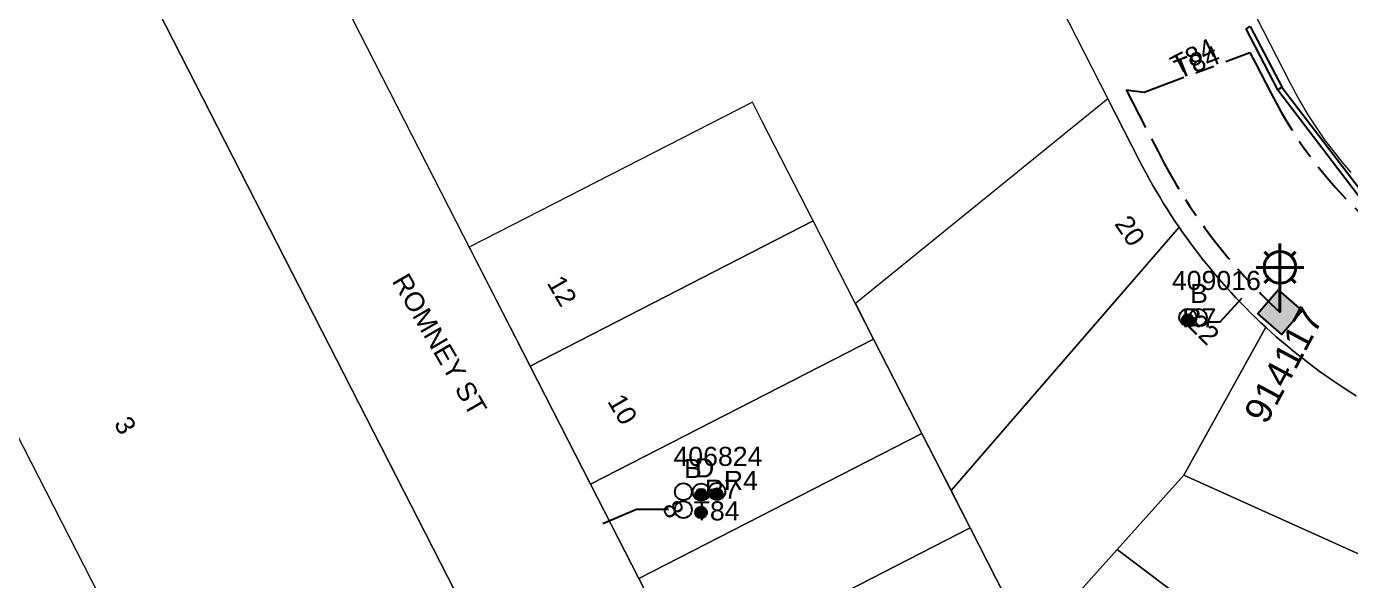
# Model space of a CAD drawing. Header units: metres. Extents: x 289087 to 291245, y 6227587 to 6229773.
# Drawn here: x 290119.1 to 290244, y 6229188.6 to 6229240.9 of the extents above; entities that cross this region are included whole.
import ezdxf
from ezdxf.enums import TextEntityAlignment as Align

# ---------------------------------------------------------------- set-up
doc = ezdxf.new("R2010")
doc.units = ezdxf.units.M
doc.linetypes.add('Cable Exist UG', pattern=[8.2, 4, -1.2, 1.8, -1.2])
for name, color, linetype in [('_User Ducts Config', 7, 'Continuous'), ('Duct_SP_EXT', 7, 'Continuous'), ('Equip_SP_SL_EXT', 7, 'Continuous'), ('Mains_LV_EXT', 7, 'Continuous'), ('Mains_LV_SL_EXT', 7, 'Continuous'), ('SupportsUG_SP_LV_SL_EXT', 7, 'Continuous')]:
    doc.layers.add(name, color=color, linetype=linetype)
doc.layers.add('Cadastre Land Parcels_SP_EXT', color=9, linetype='Continuous', lineweight=5)
doc.layers.add('Cadastre Roads_SP_EXT', color=9, linetype='Continuous', lineweight=5)
doc.styles.add('COLUMN_LABEL', font='arial.ttf')
doc.styles.add('iecARIAL', font='arial.ttf', dxfattribs={"height": 2})
doc.styles.add('POLE_LABEL', font='arial.ttf')
doc.styles.get("Standard").update_dxf_attribs({"font": 'arial.ttf'})

# ---------------------------------------------------------------- blocks, each defined once
blk = doc.blocks.new('COLUMN_EXT')
blk.add_hatch(color=256).paths.add_polyline_path([(-1.49, 1.48), (-1.49, -1.49), (1.48, -1.49), (1.48, 1.48)])
blk.add_lwpolyline([(-1.49, -1.49), (1.48, -1.49), (1.48, 1.48), (-1.49, 1.48)], close=True)
for tag, height, style, flags, p in [('ASSET_NUM', 2.5, 'COLUMN_LABEL', 8, (2, 2)), ('STRUCTURE_PLANT_NUMBER', 0.2, 'POLE_LABEL', 9, (1.81, 0.03)), ('STREET_CODE', 0.2, 'COLUMN_LABEL', 9, (1.81, -0.2))]:
    blk.add_attdef(tag, text='', height=height, dxfattribs=dict(style=style, flags=flags)).set_placement(p, align=Align.MIDDLE_LEFT)
at = {"flags": 9}
for tag, p in [('COLUMN_TYPE', (1.81, -0.4)), ('OWNED_BY', (1.81, -0.6)), ('STATE', (1.81, -0.8)), ('USAGE', (1.81, -1)), ('LEGEND', (1.81, -1.2)), ('STREETNAME', (1.81, -1.6)), ('SUBURB', (1.81, -1.8)), ('LOCATION', (1.81, -1.4)), ('NOTES', (1.81, -2))]:
    blk.add_attdef(tag, text='', height=0.2, dxfattribs=at).set_placement(p, align=Align.MIDDLE_LEFT)
at = {"flags": 1}
blk.add_attdef('Z', (1.81, -2.35), '', height=0.2, dxfattribs=at)
blk = doc.blocks.new('DUCT_EXT')
blk.add_circle((0, 0.8), 0.8)
at = {"flags": 1}
blk.add_attdef('Z', (0, 0), '', height=0.2, dxfattribs=at)
at = {"flags": 9}
for tag, p in [('DUCT_CODE', (0, 0)), ('XSECT_TYPE', (0, -0.2)), ('STATE', (0, -0.6)), ('FB_REFERENCE', (0, -0.4)), ('NOTES', (0, -0.8))]:
    blk.add_attdef(tag, text='', height=0.2, dxfattribs=at).set_placement(p, align=Align.MIDDLE_LEFT)
blk = doc.blocks.new('SL_LANTERN_EXT')
at = {"lineweight": 40}
for p, q in [((0, 1.97), (0, 6.47)), ((-1.46, 5.68), (-1.06, 5.28)), ((1.46, 5.68), (1.06, 5.28)), ((-2.25, 4.22), (2.25, 4.22)), ((-1.46, 2.76), (-1.06, 3.16)), ((0, 0), (0, 2.72)), ((1.46, 2.76), (1.06, 3.16))]:
    blk.add_line(p, q, dxfattribs=at)
blk.add_circle((0, 4.22), 1.5, dxfattribs=at)
at = {"style": 'iecARIAL', "flags": 9}
blk.add_attdef('ASSET_NUM', (1.5, 1.5), '', height=2.5, dxfattribs=at)
for tag, p, height, flags in [('CONSTRUCTED_VOLTAGE', (0.98, -0.65), 0.2, 9), ('CONTROL_TYPE', (0.98, -0.85), 0.2, 9), ('LANTERN_PURPOSE', (0.98, -1.05), 0.2, 9), ('LANTERN_TYPE', (0.98, -1.25), 0.2, 9), ('LNUMBER', (2.18, -3.25), 2.5, 8), ('OPERATING_VOLTAGE', (0.98, -1.65), 0.2, 9), ('ORIENTATION', (0.98, -1.85), 0.2, 9), ('OWNED_BY', (0.98, -2.05), 0.2, 9), ('STATE', (0.98, -2.25), 0.2, 9), ('NO_PHASES', (0.98, -1.45), 0.2, 9), ('USAGE', (0.98, -2.45), 0.2, 9), ('CEXIST', (0.98, -2.65), 0.2, 9), ('CNEW', (0.98, -2.85), 0.2, 9), ('CNUMBER', (0.98, -3.05), 0.2, 9), ('CREMOVE', (0.98, -3.25), 0.2, 9), ('CREPLACE', (0.98, -3.45), 0.2, 9), ('LKINGHEIGHT', (0.98, -3.65), 0.2, 9), ('LBRACKET', (0.98, -3.85), 0.2, 9), ('LBRACKETVOCAB', (0.98, -4.05), 0.2, 9), ('LCATEGORY', (0.98, -4.25), 0.2, 9), ('LCHARGE1', (0.98, -4.45), 0.2, 9), ('LCHARGE1PERCENT', (0.98, -4.65), 0.2, 9), ('LCHARGE2', (0.98, -4.85), 0.2, 9), ('LCHARGE2PERCENT', (0.98, -5.05), 0.2, 9), ('LCHARGE3', (0.98, -5.25), 0.2, 9), ('LCHARGE3PERCENT', (0.98, -5.45), 0.2, 9), ('LEXIST', (0.98, -5.65), 0.2, 9), ('LLAMP', (0.98, -5.85), 0.2, 9), ('LLAMPVOCAB', (0.98, -6.05), 0.2, 9), ('LMAST', (0.98, -6.25), 0.2, 9), ('LMASTVOCAB', (0.98, -6.45), 0.2, 9), ('LNEW', (0.98, -6.65), 0.2, 9), ('LANTNUMBER', (0.98, -6.85), 0.2, 9), ('LOUTREACH', (0.98, -7.25), 0.2, 9), ('LOUTREACHVOCAB', (0.98, -7.45), 0.2, 9), ('LRATECODE', (0.98, -7.65), 0.2, 9), ('LREMOVE', (0.98, -7.85), 0.2, 9), ('LREPLACE', (0.98, -8.05), 0.2, 9), ('LTYPE', (0.98, -8.25), 0.2, 9), ('LTYPEVOCAB', (0.98, -8.45), 0.2, 9), ('LEGEND', (0.98, -8.65), 0.2, 9), ('LOCATION', (0.98, -8.85), 0.2, 9), ('STREETNAME', (0.98, -9.25), 0.2, 9), ('SUBURB', (0.98, -9.45), 0.2, 1), ('NOTES', (0.98, -9.05), 0.2, 9)]:
    blk.add_attdef(tag, p, '', height=height, dxfattribs=dict(flags=flags))
blk = doc.blocks.new('CABLE_LARGE_EXT')
h = blk.add_hatch(color=256)
edge = h.paths.add_edge_path()
edge.add_arc((0, 0.55), 0.55, 0, 360)
blk.add_circle((0, 0.55), 0.55)
at = {"flags": 1}
blk.add_attdef('Z', (0, 0), '', height=0.2, dxfattribs=at)
at = {"flags": 9}
for tag, p in [('COND_CODE', (0, 0)), ('STATE', (0, -0.4)), ('XSECT_SIZE', (0, -0.6)), ('FB_REFERENCE', (0, -0.2)), ('NOTES', (0, -0.8))]:
    blk.add_attdef(tag, text='', height=0.2, dxfattribs=at).set_placement(p, align=Align.MIDDLE_LEFT)

msp = doc.modelspace()

# ---------------------------------------------------------------- linework, layer by layer
at = {"layer": '_User Ducts Config'}
for points in [[(290230.4, 6229213.02), (290231.72, 6229213.02), (290233.79, 6229215.26)], [(290179.7, 6229195.33), (290176.67, 6229195.33), (290173.5, 6229193.99)]]:
    msp.add_lwpolyline(points, dxfattribs=at)
at = {"layer": 'Cadastre Land Parcels_SP_EXT', "linetype": 'Continuous'}
for points in [[(290183.04, 6229132.95), (290184.77, 6229138.33), (290108.42, 6229287.45), (290103.04, 6229289.19), (290082.1, 6229278.46), (290081, 6229275.08), (290158.01, 6229124.61), (290163.46, 6229122.91), (290183.04, 6229132.95)], [(290193.33, 6229222.53), (290188.53, 6229231.89), (290187.6, 6229233.71), (290160.9, 6229220.05), (290166.64, 6229208.85), (290193.33, 6229222.53)], [(290227.85, 6229221.95), (290227.47, 6229222.5), (290227.11, 6229223.05), (290226.75, 6229223.6), (290226.4, 6229224.16), (290226.06, 6229224.73), (290225.72, 6229225.29), (290225.39, 6229225.86), (290225.06, 6229226.44), (290224.74, 6229227.02), (290224.43, 6229227.6), (290224.13, 6229228.19), (290221.14, 6229234.03), (290197.32, 6229214.75), (290199.03, 6229211.4), (290203.59, 6229202.5), (290206.35, 6229197.11), (290227.85, 6229221.95)], [(290199.03, 6229211.4), (290193.33, 6229222.53), (290166.64, 6229208.85), (290172.34, 6229197.72), (290199.03, 6229211.4)], [(290203.59, 6229202.5), (290199.03, 6229211.4), (290172.34, 6229197.72), (290176.9, 6229188.82), (290203.59, 6229202.5)], [(290208.15, 6229193.59), (290203.59, 6229202.5), (290176.9, 6229188.82), (290181.46, 6229179.91), (290208.15, 6229193.59)], [(290198.72, 6229174.71), (290207.62, 6229179.27), (290213.85, 6229182.46), (290208.15, 6229193.59), (290181.46, 6229179.91), (290187.15, 6229168.78), (290198.72, 6229174.71)]]:
    msp.add_lwpolyline(points, close=True, dxfattribs=at)
for points in [[(290215.83, 6229184.66), (290222.01, 6229191.55), (290228.29, 6229198.56), (290236.04, 6229212.51), (290235.55, 6229212.96), (290235.08, 6229213.42), (290234.61, 6229213.88), (290234.14, 6229214.34), (290233.68, 6229214.82), (290233.22, 6229215.29), (290232.78, 6229215.78), (290232.33, 6229216.26), (290231.89, 6229216.76), (290231.46, 6229217.25), (290231.04, 6229217.76), (290230.62, 6229218.26), (290230.2, 6229218.78), (290229.79, 6229219.3), (290229.39, 6229219.82), (290229, 6229220.34), (290228.61, 6229220.88), (290228.22, 6229221.41), (290227.85, 6229221.95), (290206.35, 6229197.11), (290208.15, 6229193.59), (290213.85, 6229182.46)], [(290244.55, 6229206.06), (290243.98, 6229206.41), (290243.42, 6229206.77), (290242.86, 6229207.14), (290242.31, 6229207.52), (290241.76, 6229207.9), (290241.21, 6229208.29), (290240.67, 6229208.68), (290240.14, 6229209.08), (290239.61, 6229209.49), (290239.08, 6229209.9), (290238.56, 6229210.32), (290238.05, 6229210.75), (290237.54, 6229211.18), (290237.03, 6229211.62), (290236.53, 6229212.06), (290236.04, 6229212.51), (290228.29, 6229198.56), (290255.65, 6229186.25)], [(290255.65, 6229186.25), (290228.29, 6229198.56), (290222.01, 6229191.55), (290248.37, 6229171.67)], [(290248.37, 6229171.67), (290222.01, 6229191.55), (290215.83, 6229184.66), (290237.2, 6229161.04), (290237.69, 6229161.37), (290237.69, 6229161.37), (290238.18, 6229161.71), (290238.66, 6229162.06), (290239.15, 6229162.41), (290239.62, 6229162.77), (290240.09, 6229163.14), (290240.56, 6229163.51), (290241.02, 6229163.89), (290241.47, 6229164.27), (290241.92, 6229164.67), (290242.37, 6229165.06), (290242.81, 6229165.46), (290243.24, 6229165.87), (290243.67, 6229166.29), (290244.09, 6229166.71)]]:
    msp.add_lwpolyline(points, dxfattribs=at)
at = {"layer": 'Cadastre Roads_SP_EXT', "linetype": 'Continuous'}
msp.add_lwpolyline([(290199.01, 6229145.63), (290187.15, 6229168.78), (290181.46, 6229179.91), (290176.9, 6229188.82), (290172.34, 6229197.72), (290166.64, 6229208.85), (290121.98, 6229296.09), (290108.42, 6229287.45), (290184.77, 6229138.33), (290199.01, 6229145.63)], close=True, dxfattribs=at)
for points in [[(290244.09, 6229227.11), (290243.72, 6229227.54), (290243.35, 6229227.97), (290242.99, 6229228.4), (290242.64, 6229228.84), (290242.29, 6229229.29), (290241.95, 6229229.74), (290241.62, 6229230.19), (290241.29, 6229230.65), (290240.97, 6229231.11), (290240.65, 6229231.58), (290240.34, 6229232.05), (290240.04, 6229232.53), (290239.75, 6229233.01), (290239.46, 6229233.49), (290239.18, 6229233.98), (290238.9, 6229234.48), (290238.64, 6229234.97), (290238.37, 6229235.47), (290225.61, 6229260.41)], [(290215.24, 6229245.56), (290221.14, 6229234.03), (290224.13, 6229228.19), (290224.43, 6229227.6), (290224.74, 6229227.02), (290225.06, 6229226.44), (290225.39, 6229225.86), (290225.72, 6229225.29), (290226.06, 6229224.73), (290226.4, 6229224.16), (290226.75, 6229223.6), (290227.11, 6229223.05), (290227.47, 6229222.5), (290227.85, 6229221.95), (290228.22, 6229221.41), (290228.61, 6229220.88), (290229, 6229220.34), (290229.39, 6229219.82), (290229.79, 6229219.3), (290230.2, 6229218.78), (290230.62, 6229218.26), (290231.04, 6229217.76), (290231.46, 6229217.25), (290231.89, 6229216.76), (290232.33, 6229216.26), (290232.78, 6229215.78), (290233.22, 6229215.29), (290233.68, 6229214.82), (290234.14, 6229214.34), (290234.61, 6229213.88), (290235.08, 6229213.42), (290235.55, 6229212.96), (290236.04, 6229212.51), (290236.53, 6229212.06), (290237.03, 6229211.62), (290237.54, 6229211.18), (290238.05, 6229210.75), (290238.56, 6229210.32), (290239.08, 6229209.9), (290239.61, 6229209.49), (290240.14, 6229209.08), (290240.67, 6229208.68), (290241.21, 6229208.29), (290241.76, 6229207.9), (290242.31, 6229207.52), (290242.86, 6229207.14), (290243.42, 6229206.77), (290243.98, 6229206.41), (290244.55, 6229206.06)]]:
    msp.add_lwpolyline(points, dxfattribs=at)
at = {"layer": 'Duct_SP_EXT'}
for p, q in [((290234.56, 6229240.85), (290234.35, 6229240.74)), ((290234.56, 6229240.85), (290237.57, 6229235.12)), ((290234.14, 6229240.63), (290234.35, 6229240.74)), ((290234.14, 6229240.63), (290237.15, 6229234.9)), ((290237.15, 6229234.9), (290237.36, 6229235.01)), ((290237.15, 6229234.9), (290237.16, 6229234.88)), ((290237.16, 6229234.88), (290237.36, 6229235.01)), ((290237.16, 6229234.88), (290246.57, 6229222.58)), ((290237.56, 6229235.14), (290237.36, 6229235.01)), ((290237.57, 6229235.12), (290237.36, 6229235.01)), ((290237.57, 6229235.12), (290237.56, 6229235.14)), ((290237.56, 6229235.14), (290246.89, 6229222.94))]:
    msp.add_line(p, q, dxfattribs=at)
at = {"layer": 'Mains_LV_EXT', "linetype": 'Cable Exist UG'}
msp.add_lwpolyline([(290222.88, 6229234.9), (290224.57, 6229234.68), (290224.57, 6229234.68), (290234.54, 6229238.4), (290235.07, 6229237.41), (290235.07, 6229237.41), (290236.55, 6229234.53), (290236.55, 6229234.53, 0.189074), (290259.52, 6229214.21), (290259.52, 6229214.21), (290262.06, 6229213.28), (290265.45, 6229214.8)], format="xyb", dxfattribs=at)
at = {"layer": 'Mains_LV_SL_EXT', "linetype": 'Cable Exist UG'}
msp.add_lwpolyline([(290222.88, 6229234.9), (290225.87, 6229229.06), (290225.87, 6229229.06, 0.088903), (290237.4, 6229213.9)], format="xyb", dxfattribs=at)

# ---------------------------------------------------------------- block references
at = {"layer": '_User Ducts Config'}
for name, p in [('DUCT_EXT', (290228.68, 6229212.64)), ('CABLE_LARGE_EXT', (290228.68, 6229212.64)), ('DUCT_EXT', (290229.66, 6229212.64)), ('DUCT_EXT', (290181.09, 6229196.2)), ('DUCT_EXT', (290182.77, 6229196.18)), ('CABLE_LARGE_EXT', (290182.77, 6229196.18)), ('DUCT_EXT', (290184.24, 6229196.23)), ('CABLE_LARGE_EXT', (290184.24, 6229196.23)), ('DUCT_EXT', (290181.09, 6229194.52)), ('CABLE_LARGE_EXT', (290182.76, 6229194.5))]:
    msp.add_blockref(name, p, dxfattribs=at)
at = {"layer": 'Equip_SP_SL_EXT'}
msp.add_blockref('SL_LANTERN_EXT', (290237.37, 6229213.93), dxfattribs=at)
at = {"layer": 'SupportsUG_SP_LV_SL_EXT'}
ref = msp.add_blockref('COLUMN_EXT', (290237.37, 6229213.93), dxfattribs=dict(at, rotation=139.0052027621719))
ref.add_attrib('ASSET_NUM', '914117', dxfattribs={"layer": '0', "height": 2.5, "rotation": 61.8227, "style": 'COLUMN_LABEL'}).set_placement((290239.37, 6229214.68), align=Align.TOP_RIGHT)

# ---------------------------------------------------------------- texts
at = {"layer": '_User Ducts Config'}
for s, p in [('409016', (290227.18, 6229216.02)), ('B', (290228.9, 6229214.8)), ('R7', (290228.16, 6229212.5)), ('406824', (290180.16, 6229199.44)), ('B', (290181.15, 6229198.29)), ('D', (290182.19, 6229198.35)), ('R4', (290184.91, 6229197.17)), ('R7', (290183.11, 6229196.34)), ('T84', (290182.06, 6229194.3))]:
    msp.add_text(s, height=1.8, dxfattribs=at).set_placement(p)
at = {"layer": 'Cadastre Land Parcels_SP_EXT'}
for s, rotation, p in [('20', 304.2591, (290221.7, 6229222.26)), ('12', 300.1904, (290168.17, 6229216.7)), ('22', 314.9437, (290228.56, 6229212.66)), ('10', 300.1916, (290173.88, 6229205.54)), ('3', 300.1827, (290127.32, 6229203.42)), ('8', 300.1927, (290179.01, 6229195.52))]:
    msp.add_text(s, height=1.8, rotation=rotation, dxfattribs=at).set_placement(p)
at = {"layer": 'Cadastre Roads_SP_EXT'}
msp.add_text('ROMNEY ST', height=1.8, rotation=300.1897, dxfattribs=at).set_placement((290153.56, 6229216.88))
at = {"layer": 'Mains_LV_EXT'}
for rotation, p in [(27.0945, (290227.65, 6229236.25)), (21.2436, (290227.85, 6229235.89))]:
    msp.add_text('T84', height=1.8, rotation=rotation, dxfattribs=at).set_placement(p)

doc.saveas('drawing.dxf')
